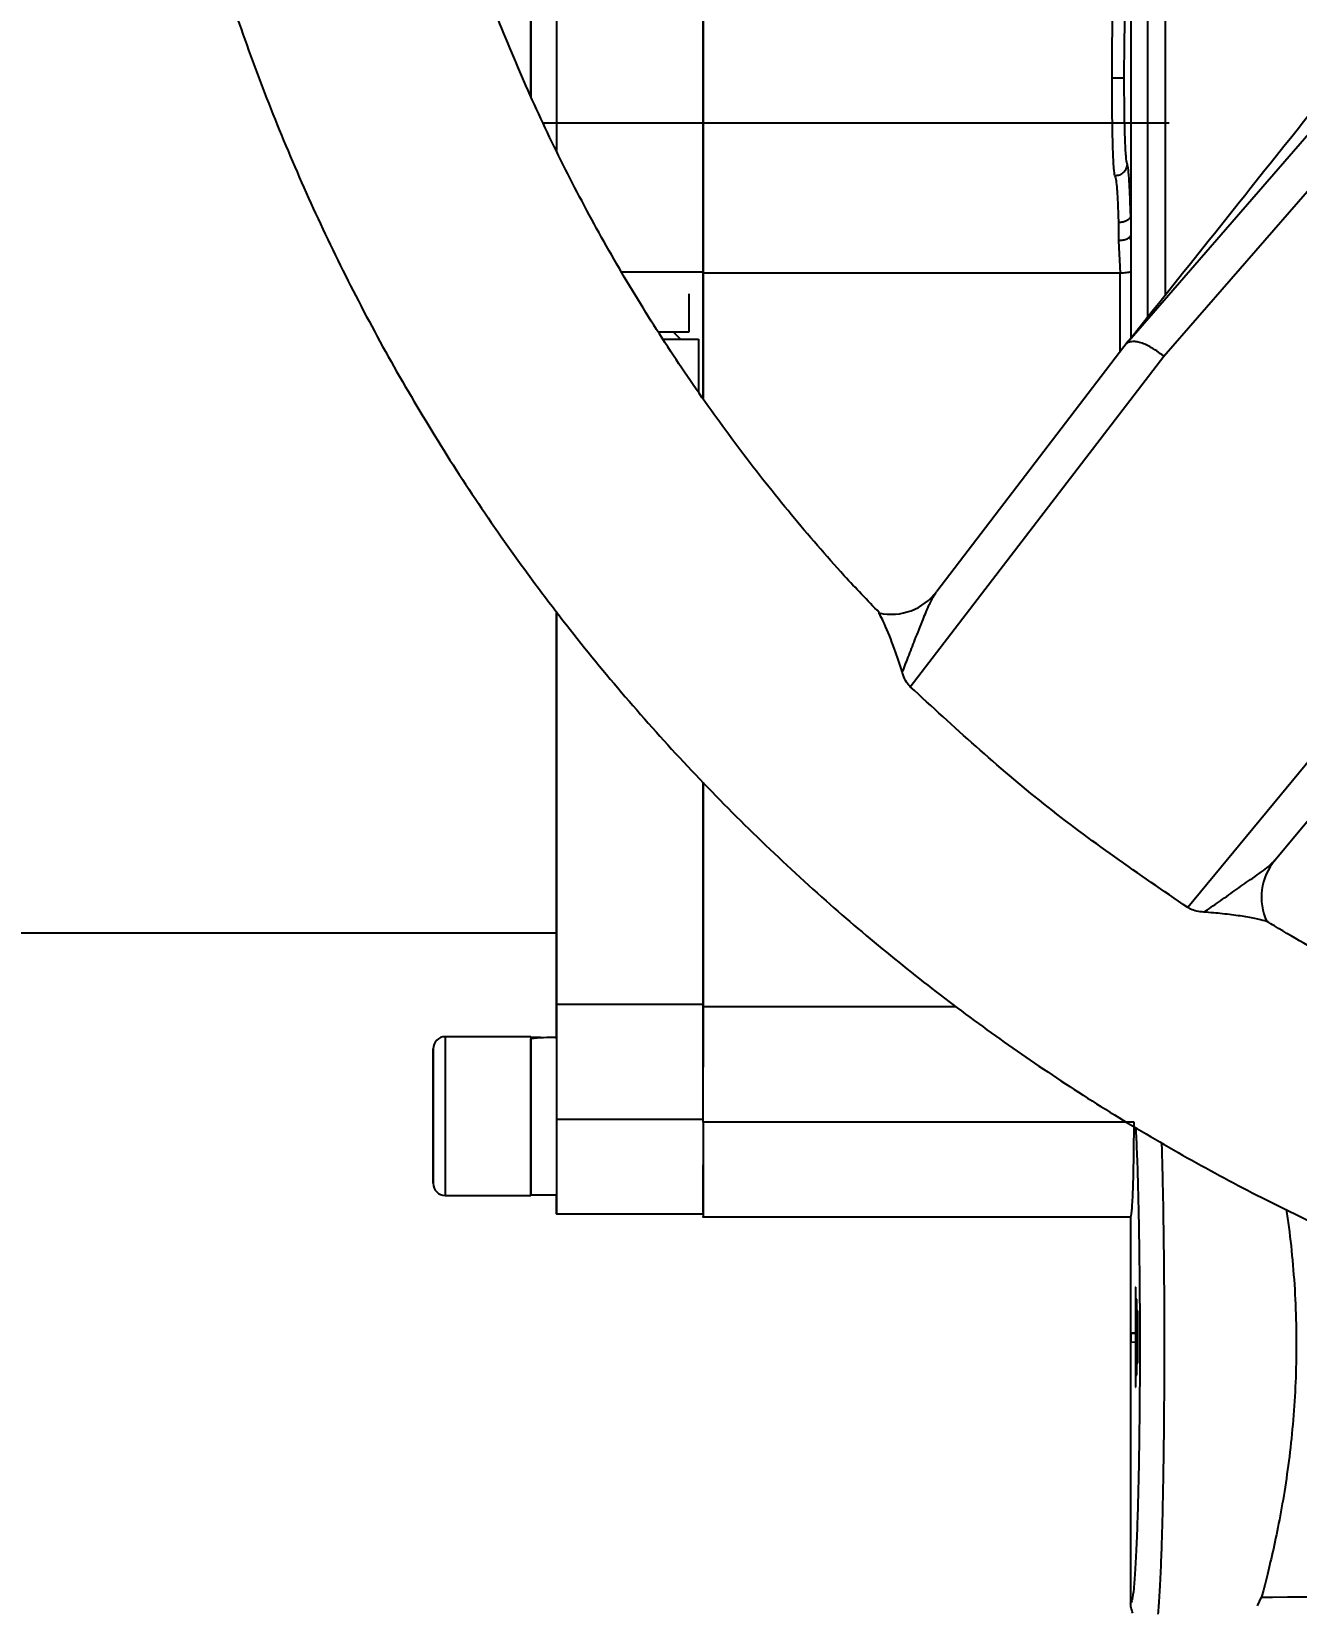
# Model space of a CAD drawing. Header units: millimetres. Extents: x 2404 to 4548, y 1024 to 2541.
# Drawn here: x 3092.6 to 3196.2, y 1237.3 to 1366.1 of the extents above; entities that cross this region are included whole.
import ezdxf

# ---------------------------------------------------------------- set-up
doc = ezdxf.new("R2010")
doc.units = ezdxf.units.MM
doc.layers.add('AM_5', color=3, linetype='Continuous', lineweight=25)
doc.styles.add('SLDTEXTSTYLE1', font='txt.shx', dxfattribs={"width": 0.7, "bigfont": 'gbcbig.shx'})
doc.dimstyles.new('SLDDIMSTYLE12$0', dxfattribs={"dimtxt": 12, "dimasz": 10, "dimexe": 0, "dimexo": 0.0625, "dimgap": 0.875, "dimtad": 1, "dimdec": 1, "dimlfac": 1.8, "dimrnd": 1e-09, "dimzin": 12, "dimdsep": 46, "dimtxsty": 'SLDTEXTSTYLE1', "dimcen": 0.09, "dimdle": 8.16, "dimclrd": 3, "dimclre": 3, "dimadec": 0, "dimazin": 3, "dimtfac": 1, "dimtdec": 1, "dimtofl": 0, "dimtmove": 0, "dimatfit": 3, "dimfxl": 0, "dimfrac": 2, "dimtolj": 1, "dimlwd": 5, "dimlwe": 5, "dimarcsym": 0})

# ---------------------------------------------------------------- blocks, each defined once
blk = doc.blocks.new('*D73')
at = {"layer": 'AM_5', "color": 3, "lineweight": 5, "transparency": 16777216}
blk.add_line((3270.29, 1420.73), (3082.3, 1420.73), dxfattribs=at)
at = {"layer": 'AM_5', "color": 3, "linetype": 'Continuous', "lineweight": 5, "transparency": 16777216}
for p, q in [((3082.3, 1410.73), (3082.3, 1189.11)), ((3224.54, 1179.11), (3082.3, 1179.11))]:
    blk.add_line(p, q, dxfattribs=at)
at = {"layer": 'AM_5', "color": 3, "transparency": 16777216}
for points in [[(3080.63, 1410.73), (3083.96, 1410.73), (3082.3, 1420.73)], [(3080.63, 1189.11), (3083.96, 1189.11), (3082.3, 1179.11)]]:
    blk.add_solid(points, dxfattribs=at)
at = {"layer": 'Defpoints', "color": 0, "transparency": 16777216}
for p in [(3270.35, 1420.73), (3082.3, 1179.11), (3224.61, 1179.11)]:
    blk.add_point(p, dxfattribs=at)
at = {"layer": 'AM_5', "color": 0, "transparency": 16777216, "insert": (3075.42, 1246.39), "char_height": 12, "attachment_point": 5, "rotation": 90, "style": 'SLDTEXTSTYLE1'}
blk.add_mtext('\\A1;245', dxfattribs=at)

msp = doc.modelspace()

# ---------------------------------------------------------------- linework, layer by layer
at = {"color": 7, "linetype": 'Continuous', "lineweight": 25}
for p, q in [((3182.595, 1373.459), (3182.595, 1362.259)), ((3182.595, 1362.259), (3182.595, 1351.059)), ((3182.288, 1340.582), (3198.973, 1359.819)), ((3134.484, 1358.618), (3185.752, 1358.618)), ((3134.484, 1358.618), (3185.752, 1358.618)), ((3185.308, 1339.515), (3201.965, 1358.677)), ((3182.595, 1351.059), (3182.595, 1349.449)), ((3182.595, 1349.449), (3182.595, 1346.426)), ((3181.595, 1348.98), (3181.729, 1346.324)), ((3182.596, 1349.073), (3182.526, 1349.278)), ((3147.595, 1346.394), (3140.961, 1346.394)), ((3181.729, 1346.324), (3147.595, 1346.324)), ((3182.595, 1346.426), (3182.595, 1340.942)), ((3146.45, 1341.518), (3146.45, 1344.618)), ((3143.907, 1341.518), (3146.45, 1341.518)), ((3144.293, 1340.918), (3147.222, 1340.918)), ((3145.735, 1340.918), (3145.135, 1341.518)), ((3145.302, 1341.351), (3145.302, 1341.518)), ((3147.222, 1340.918), (3147.222, 1336.551)), ((3182.402, 1340.748), (3166.731, 1320.278)), ((3164.554, 1312.467), (3185.308, 1339.515)), ((3208.985, 1320.685), (3187.273, 1294.399)), ((3194.407, 1298.268), (3210.847, 1318.126)), ((2994.594, 1292.327), (3135.594, 1292.327)), ((3135.594, 1286.483), (3147.594, 1286.483)), ((3147.594, 1286.287), (3168.277, 1286.285)), ((3133.494, 1283.827), (3126.494, 1283.827)), ((3125.494, 1277.327), (3125.494, 1280.327)), ((3125.494, 1280.327), (3125.494, 1280.327)), ((3125.494, 1280.327), (3125.494, 1277.327)), ((3125.494, 1277.327), (3125.494, 1274.327)), ((3125.494, 1274.327), (3125.494, 1277.327)), ((3125.494, 1277.327), (3125.494, 1277.327)), ((3147.594, 1277.047), (3135.594, 1277.047)), ((3182.875, 1276.832), (3147.594, 1276.832)), ((3125.494, 1274.327), (3125.494, 1274.327)), ((3126.494, 1270.827), (3133.494, 1270.827)), ((3133.494, 1270.887), (3135.594, 1270.887)), ((3135.594, 1269.327), (3147.594, 1269.327)), ((3147.594, 1269.095), (3182.595, 1269.095)), ((3182.594, 1269.095), (3182.594, 1237.481)), ((3183.016, 1263.315), (3182.989, 1263.313)), ((3182.989, 1263.313), (3182.989, 1259.58)), ((3182.989, 1263.313), (3183.016, 1263.313)), ((3183.016, 1255.149), (3183.016, 1263.315)), ((3183.108, 1262.343), (3183.08, 1262.342)), ((3183.08, 1262.342), (3183.08, 1256.131)), ((3183.08, 1262.342), (3183.108, 1262.342)), ((3183.108, 1256.132), (3183.108, 1262.343)), ((3183.188, 1261.391), (3183.162, 1261.39)), ((3183.162, 1261.39), (3183.162, 1257.093)), ((3183.162, 1261.39), (3183.188, 1261.39)), ((3183.188, 1257.094), (3183.188, 1261.391)), ((3182.989, 1259.58), (3182.617, 1259.557)), ((3182.617, 1259.557), (3182.617, 1258.821)), ((3182.617, 1259.557), (3183.016, 1259.557)), ((3182.989, 1259.58), (3183.016, 1259.58)), ((3182.617, 1258.821), (3182.989, 1258.844)), ((3182.989, 1258.844), (3182.989, 1255.148)), ((3182.989, 1258.844), (3183.016, 1258.844)), ((3183.162, 1257.093), (3183.188, 1257.094)), ((3183.08, 1256.131), (3183.108, 1256.132)), ((3182.989, 1255.148), (3183.016, 1255.149)), ((3192.976, 1237.232), (3193.304, 1237.946))]:
    msp.add_line(p, q, dxfattribs=at)
at = {"color": 7, "linetype": 'Continuous', "lineweight": 25, "flags": 128}
for points in [[(3135.595, 1370.322), (3135.595, 1370.07), (3135.595, 1369.446), (3135.595, 1368.481), (3135.595, 1367.221), (3135.595, 1365.726), (3135.595, 1364.068), (3135.595, 1362.327), (3135.595, 1360.586), (3135.595, 1358.929), (3135.595, 1357.434), (3135.595, 1356.353)], [(3147.595, 1354.332), (3147.595, 1354.585), (3147.595, 1355.209), (3147.595, 1356.174), (3147.595, 1357.434), (3147.595, 1358.929), (3147.595, 1360.586), (3147.595, 1362.327), (3147.595, 1364.068), (3147.595, 1365.726), (3147.595, 1367.221), (3147.595, 1368.481), (3147.595, 1369.446), (3147.595, 1370.07), (3147.595, 1370.322)], [(3133.495, 1368.827), (3133.495, 1368.783), (3133.495, 1368.435), (3133.495, 1367.758), (3133.495, 1366.788), (3133.495, 1365.577), (3133.495, 1364.191), (3133.495, 1362.705), (3133.495, 1361.199), (3133.495, 1360.754)], [(3133.495, 1360.772), (3133.495, 1361.718), (3133.495, 1363.224), (3133.495, 1364.68), (3133.495, 1366.008), (3133.495, 1367.135), (3133.495, 1367.998), (3133.495, 1368.552), (3133.495, 1368.765), (3133.495, 1368.767)], [(3185.423, 1369.763), (3185.423, 1364.646), (3185.423, 1359.517), (3185.423, 1354.4), (3185.423, 1349.32), (3185.423, 1344.494)], [(3184.009, 1342.749), (3184.009, 1347.004), (3184.009, 1352.089), (3184.009, 1357.22), (3184.009, 1362.373), (3184.009, 1367.526)], [(3147.595, 1353.921), (3147.595, 1353.672), (3147.595, 1352.95), (3147.595, 1351.991), (3147.595, 1350.821), (3147.595, 1349.473), (3147.595, 1347.984), (3147.595, 1346.394)], [(3181.595, 1350.452), (3181.595, 1350.277), (3181.595, 1350.1), (3181.595, 1349.92), (3181.595, 1349.737), (3181.595, 1349.551), (3181.595, 1349.363), (3181.595, 1349.173), (3181.595, 1348.98)], [(3147.595, 1336.001), (3147.595, 1336.252), (3147.595, 1341.275), (3147.595, 1346.394)], [(3181.729, 1339.861), (3181.729, 1341.202), (3181.729, 1346.324)], [(3135.595, 1318.611), (3135.595, 1317.594), (3135.595, 1313.395), (3135.595, 1309.422), (3135.595, 1305.694), (3135.595, 1302.228), (3135.595, 1299.041), (3135.594, 1296.146), (3135.594, 1293.557), (3135.594, 1291.287), (3135.594, 1289.345), (3135.594, 1287.741), (3135.594, 1286.483)], [(3135.594, 1292.327), (3135.594, 1292.506), (3135.594, 1293.04), (3135.594, 1293.927), (3135.594, 1295.163), (3135.594, 1296.741), (3135.594, 1298.653), (3135.594, 1300.89), (3135.594, 1303.439), (3135.594, 1306.289), (3135.595, 1309.425), (3135.595, 1312.83), (3135.595, 1316.487), (3135.595, 1318.533)], [(3135.594, 1286.483), (3135.594, 1287.741), (3135.594, 1289.345), (3135.594, 1291.287), (3135.594, 1292.327)], [(3135.594, 1286.483), (3135.594, 1286.008), (3135.594, 1285.277), (3135.594, 1284.31), (3135.594, 1283.134), (3135.594, 1281.78), (3135.594, 1280.287), (3135.594, 1278.694), (3135.594, 1277.047)], [(3135.594, 1283.652), (3135.594, 1284.31), (3135.594, 1285.277), (3135.594, 1286.008), (3135.594, 1286.483)], [(3126.494, 1283.827), (3126.494, 1283.816), (3126.494, 1283.554), (3126.494, 1282.956), (3126.494, 1282.055), (3126.494, 1280.899), (3126.494, 1279.55), (3126.494, 1278.082), (3126.494, 1276.573), (3126.494, 1275.104), (3126.494, 1273.755), (3126.494, 1272.599), (3126.494, 1271.698), (3126.494, 1271.1), (3126.494, 1270.838), (3126.494, 1270.827)], [(3133.494, 1283.827), (3133.494, 1283.816), (3133.494, 1283.554), (3133.494, 1282.956), (3133.494, 1282.055), (3133.494, 1280.899), (3133.494, 1279.55), (3133.494, 1278.082), (3133.494, 1276.573), (3133.494, 1275.104), (3133.494, 1273.755), (3133.494, 1272.599), (3133.494, 1271.698), (3133.494, 1271.1), (3133.494, 1270.838), (3133.494, 1270.827)], [(3133.494, 1270.887), (3133.494, 1270.95), (3133.494, 1271.333), (3133.494, 1272.043), (3133.494, 1273.042), (3133.494, 1274.276), (3133.494, 1275.676), (3133.494, 1277.167), (3133.494, 1278.667), (3133.494, 1280.093), (3133.494, 1281.368), (3133.494, 1282.422), (3133.494, 1283.198), (3133.494, 1283.652)], [(3135.594, 1277.047), (3135.594, 1275.314), (3135.594, 1273.677), (3135.594, 1272.215), (3135.594, 1270.998), (3135.594, 1270.085), (3135.594, 1269.519), (3135.594, 1269.327), (3135.594, 1269.519), (3135.594, 1270.085), (3135.594, 1270.887)], [(3193.304, 1237.946), (3194.195, 1237.957), (3195.439, 1237.968), (3197.03, 1237.979), (3198.96, 1237.989), (3201.221, 1238), (3203.803, 1238.01), (3206.692, 1238.019), (3209.877, 1238.028), (3213.342, 1238.037), (3217.072, 1238.045), (3221.048, 1238.052), (3225.253, 1238.059), (3229.668, 1238.065), (3234.271, 1238.071), (3239.042, 1238.076), (3243.959, 1238.08), (3248.999, 1238.084), (3254.138, 1238.086)]]:
    msp.add_lwpolyline(points, dxfattribs=at)
at = {"color": 7, "linetype": 'Continuous', "lineweight": 25}
for centre, radius, start, end in [((3181.309, 1235.663), 126.631, 89.65559, 90.10778), ((3162.99, 1323.07), 4.669, 257.62568, 323.26961), ((3197.969, 1295.251), 4.668, 139.73951, 205.37948), ((3126.494, 1282.827), 1, 90, 180), ((3126.494, 1271.827), 1, 180, 270)]:
    msp.add_arc(centre, radius, start, end, dxfattribs=at)
for centre, start_param, end_param in [((3133.494, 1277.327), 1.4765232, 1.5707963), ((3135.594, 1277.327), 1.5707963, 1.760193)]:
    msp.add_ellipse(centre, major_axis=(11.154, 0), ratio=0.5773521, start_param=start_param, end_param=end_param, dxfattribs=at)
for points, knots in [([(3270.162, 1252.13), (3272.722, 1252.154), (3276.302, 1252.189), (3281.572, 1252.468), (3286.036, 1252.803), (3291.352, 1253.369), (3296.921, 1254.142), (3302.735, 1255.152), (3308.706, 1256.408), (3314.782, 1257.919), (3320.92, 1259.69), (3327.085, 1261.724), (3333.249, 1264.023), (3339.385, 1266.589), (3345.473, 1269.419), (3351.493, 1272.513), (3357.426, 1275.867), (3363.255, 1279.48), (3368.965, 1283.345), (3374.54, 1287.459), (3379.967, 1291.816), (3385.233, 1296.411), (3390.324, 1301.235), (3395.229, 1306.283), (3399.936, 1311.546), (3404.434, 1317.016), (3408.712, 1322.684), (3412.761, 1328.541), (3416.571, 1334.578), (3420.132, 1340.784), (3423.437, 1347.148), (3426.478, 1353.661), (3429.247, 1360.31), (3431.738, 1367.085), (3433.943, 1373.972), (3435.858, 1380.961), (3437.476, 1388.039), (3438.794, 1395.192), (3439.807, 1402.409), (3440.512, 1409.676), (3440.904, 1416.981), (3440.983, 1424.309), (3440.746, 1431.647), (3440.192, 1438.981), (3439.32, 1446.299), (3438.13, 1453.586), (3436.622, 1460.829), (3434.797, 1468.013), (3432.656, 1475.126), (3430.202, 1482.154), (3427.437, 1489.082), (3424.365, 1495.898), (3420.988, 1502.589), (3417.31, 1509.141), (3413.336, 1515.541), (3409.071, 1521.776), (3404.52, 1527.834), (3399.688, 1533.703), (3394.581, 1539.369), (3389.205, 1544.822), (3383.758, 1549.869), (3378.284, 1554.522), (3372.826, 1558.791), (3367.201, 1562.833), (3361.42, 1566.642), (3355.492, 1570.21), (3349.43, 1573.532), (3343.244, 1576.602), (3336.948, 1579.416), (3330.554, 1581.968), (3324.079, 1584.254), (3317.541, 1586.27), (3310.966, 1588.012), (3304.393, 1589.477), (3297.899, 1590.659), (3291.61, 1591.556), (3286.086, 1592.139), (3281.203, 1592.507), (3276.379, 1592.747), (3270.405, 1592.864), (3264.888, 1592.753), (3259.619, 1592.482), (3255.154, 1592.144), (3249.838, 1591.579), (3244.269, 1590.806), (3238.456, 1589.796), (3232.485, 1588.54), (3226.409, 1587.029), (3220.271, 1585.258), (3214.105, 1583.224), (3207.942, 1580.925), (3201.805, 1578.359), (3195.717, 1575.529), (3189.697, 1572.435), (3183.765, 1569.081), (3177.936, 1565.469), (3172.226, 1561.603), (3166.65, 1557.489), (3161.223, 1553.132), (3155.957, 1548.537), (3150.866, 1543.713), (3145.961, 1538.665), (3141.254, 1533.402), (3136.756, 1527.932), (3132.478, 1522.264), (3128.43, 1516.407), (3124.62, 1510.37), (3121.058, 1504.164), (3117.753, 1497.8), (3114.711, 1491.288), (3111.949, 1484.636), (3109.612, 1478.354), (3108.333, 1474.249), (3107.77, 1472.441)], [0, 0, 0, 0, 0.01020738, 0.01427401, 0.02103699, 0.02805607, 0.03558666, 0.0434511, 0.05157826, 0.05991132, 0.06840986, 0.07704394, 0.08579098, 0.09463359, 0.10355821, 0.11255405, 0.12161242, 0.13072624, 0.1398897, 0.14909794, 0.15834689, 0.16763314, 0.17695375, 0.18630622, 0.19568842, 0.20509849, 0.21453484, 0.22399606, 0.23348097, 0.24298851, 0.25251779, 0.26206801, 0.27163852, 0.28122873, 0.29083816, 0.30046642, 0.31011319, 0.31977821, 0.32946132, 0.33916239, 0.34888138, 0.35861831, 0.36837328, 0.37814642, 0.38793798, 0.39774825, 0.40757761, 0.41742653, 0.42729557, 0.4371854, 0.4470968, 0.45703069, 0.46698816, 0.47697044, 0.48697902, 0.49701559, 0.50708218, 0.51718117, 0.52731537, 0.53748817, 0.54770366, 0.5569145, 0.56612256, 0.57532659, 0.5845258, 0.59371913, 0.60290519, 0.61208206, 0.62124705, 0.63039624, 0.63952364, 0.64861966, 0.65766788, 0.66663751, 0.67546331, 0.68397889, 0.69196332, 0.69760555, 0.70350123, 0.71121989, 0.72142727, 0.72549391, 0.73225688, 0.73927596, 0.74680655, 0.754671, 0.76279816, 0.77113122, 0.77962976, 0.78826384, 0.79701087, 0.80585349, 0.81477811, 0.82377394, 0.83283231, 0.84194614, 0.85110959, 0.86031783, 0.86956679, 0.87885303, 0.88817364, 0.89752611, 0.90690831, 0.91631839, 0.92575473, 0.93521596, 0.94470086, 0.95420841, 0.96373768, 0.97328791, 0.98285841, 0.99244862, 1, 1, 1, 1]), ([(3162.011, 1318.537), (3161.05, 1319.538), (3158.56, 1322.13), (3154.779, 1326.543), (3150.647, 1331.746), (3146.747, 1337.151), (3143.077, 1342.738), (3139.651, 1348.499), (3136.477, 1354.423), (3133.563, 1360.498), (3130.918, 1366.713), (3128.55, 1373.055), (3126.466, 1379.512), (3124.671, 1386.071), (3123.171, 1392.72), (3121.972, 1399.444), (3121.078, 1406.229), (3120.492, 1413.063), (3120.219, 1419.931), (3120.26, 1426.818), (3120.617, 1433.711), (3121.292, 1440.595), (3122.286, 1447.455), (3123.597, 1454.277), (3125.226, 1461.046), (3127.172, 1467.748), (3129.432, 1474.368), (3132.004, 1480.891), (3134.885, 1487.304), (3138.071, 1493.592), (3141.559, 1499.74), (3145.344, 1505.736), (3149.42, 1511.565), (3153.783, 1517.214), (3158.427, 1522.67), (3163.346, 1527.919), (3168.355, 1532.775), (3173.41, 1537.247), (3178.469, 1541.345), (3183.695, 1545.222), (3189.089, 1548.852), (3193.565, 1551.65), (3196.29, 1553.146), (3197.116, 1553.6)], [0, 0, 0, 0, 0.0151775, 0.0393292, 0.0635604, 0.0878663, 0.1122429, 0.1366868, 0.161195, 0.1857649, 0.2103945, 0.2350819, 0.2598255, 0.2846241, 0.3094766, 0.3343824, 0.3593409, 0.3843518, 0.409415, 0.4345306, 0.4596989, 0.4849206, 0.5101965, 0.5355275, 0.5609152, 0.5863611, 0.6118672, 0.6374358, 0.6630699, 0.6887726, 0.714548, 0.7404006, 0.7663359, 0.7923603, 0.8184816, 0.8447092, 0.8710544, 0.8948026, 0.918543, 0.942272, 0.9659875, 0.9896862, 1, 1, 1, 1]), ([(3100.292, 1423.622), (3100.276, 1422.629), (3100.22, 1419.191), (3100.456, 1413.301), (3100.995, 1405.967), (3101.871, 1398.649), (3103.061, 1391.362), (3104.569, 1384.12), (3106.394, 1376.935), (3108.534, 1369.822), (3110.988, 1362.795), (3113.753, 1355.866), (3116.826, 1349.05), (3120.203, 1342.359), (3123.88, 1335.807), (3127.854, 1329.407), (3132.119, 1323.172), (3136.67, 1317.114), (3141.502, 1311.245), (3146.609, 1305.579), (3151.986, 1300.126), (3157.433, 1295.079), (3162.906, 1290.427), (3168.364, 1286.157), (3173.989, 1282.115), (3179.771, 1278.306), (3185.698, 1274.738), (3191.761, 1271.416), (3197.946, 1268.346), (3204.243, 1265.533), (3210.637, 1262.981), (3217.112, 1260.694), (3223.649, 1258.678), (3230.224, 1256.936), (3236.797, 1255.471), (3243.291, 1254.289), (3249.581, 1253.392), (3255.104, 1252.808), (3259.987, 1252.443), (3264.811, 1252.195), (3268.226, 1252.153), (3270.162, 1252.13)], [0, 0, 0, 0, 0.01109766, 0.03845632, 0.06586598, 0.09332727, 0.12084104, 0.14840835, 0.17603052, 0.20370911, 0.23144601, 0.25924341, 0.28710389, 0.31503048, 0.34302669, 0.37109662, 0.39924508, 0.42747773, 0.45580122, 0.48422349, 0.51275401, 0.54140426, 0.56723687, 0.59306169, 0.61887522, 0.6446752, 0.67045871, 0.69622182, 0.72195917, 0.74766321, 0.77332291, 0.7989215, 0.8244321, 0.84980864, 0.87496476, 0.89971751, 0.9236002, 0.94599323, 0.96181736, 0.97835234, 1, 1, 1, 1]), ([(3181.07, 1362.294), (3181.073, 1363.156), (3181.078, 1364.914), (3181.12, 1367.402), (3181.178, 1369.057), (3181.244, 1370.038), (3181.283, 1370.187), (3181.306, 1370.272)], [0, 0, 0, 0, 0.21063335, 0.4294058, 0.67937103, 0.81669182, 1, 1, 1, 1]), ([(3182.402, 1340.748), (3186.819, 1346.284), (3194.705, 1356.17), (3202.639, 1366.116), (3206.13, 1370.492)], [0, 0, 0, 0, 0.56000043, 1, 1, 1, 1]), ([(3182.07, 1362.292), (3182.073, 1363.188), (3182.08, 1364.981), (3182.134, 1367.257), (3182.212, 1368.883), (3182.274, 1369.143), (3182.306, 1369.273)], [0, 0, 0, 0, 0.2498695, 0.4997255, 0.7497355, 1, 1, 1, 1]), ([(3181.306, 1354.282), (3181.276, 1354.429), (3181.223, 1354.685), (3181.16, 1355.994), (3181.119, 1357.417), (3181.091, 1358.964), (3181.074, 1360.612), (3181.071, 1361.74), (3181.07, 1362.294)], [0, 0, 0, 0, 0.2452809, 0.4288993, 0.5790518, 0.7242842, 0.8645993, 1, 1, 1, 1]), ([(3182.306, 1355.281), (3182.274, 1355.415), (3182.212, 1355.682), (3182.134, 1357.314), (3182.08, 1359.598), (3182.073, 1361.393), (3182.07, 1362.292)], [0, 0, 0, 0, 0.249886, 0.4997488, 0.7497519, 1, 1, 1, 1]), ([(3147.595, 1336.061), (3147.595, 1338.538), (3147.595, 1343.978), (3147.595, 1351.502), (3147.595, 1356.489), (3147.595, 1358.327)], [0, 0, 0, 0, 0.345584, 0.7587115, 1, 1, 1, 1]), ([(3182.306, 1355.281), (3182.292, 1355.156), (3182.271, 1354.963), (3182.147, 1354.73), (3182.018, 1354.57), (3181.858, 1354.441), (3181.625, 1354.316), (3181.432, 1354.295), (3181.306, 1354.282)], [0, 0, 0, 0, 0.239471, 0.3683705, 0.5000015, 0.6316323, 0.7605311, 1, 1, 1, 1]), ([(3182.595, 1351.059), (3182.576, 1351.651), (3182.539, 1352.843), (3182.468, 1354.15), (3182.389, 1355.043), (3182.333, 1355.202), (3182.306, 1355.281)], [0, 0, 0, 0, 0.2485215, 0.4999911, 0.7509557, 1, 1, 1, 1]), ([(3181.306, 1354.282), (3181.338, 1354.193), (3181.393, 1354.037), (3181.472, 1353.189), (3181.54, 1352.06), (3181.577, 1350.972), (3181.595, 1350.452)], [0, 0, 0, 0, 0.2851739, 0.500074, 0.7610217, 1, 1, 1, 1]), ([(3182.595, 1351.059), (3182.59, 1351.018), (3182.58, 1350.937), (3182.515, 1350.828), (3182.431, 1350.735), (3182.351, 1350.672), (3182.305, 1350.643), (3182.275, 1350.625), (3182.18, 1350.574), (3181.96, 1350.491), (3181.722, 1350.466), (3181.595, 1350.452)], [0, 0, 0, 0, 0.13274928, 0.2587097, 0.38346285, 0.46187539, 0.50802694, 0.51153962, 0.54269826, 0.7552829, 1, 1, 1, 1]), ([(3147.595, 1346.324), (3147.595, 1343.89), (3147.595, 1340.402), (3147.595, 1337.068), (3147.595, 1336.061)], [0, 0, 0, 0, 0.6980153, 1, 1, 1, 1]), ([(3182.288, 1340.582), (3182.283, 1340.578), (3182.271, 1340.57), (3182.278, 1340.585), (3182.318, 1340.642), (3182.37, 1340.707), (3182.402, 1340.748)], [0, 0, 0, 0, 0.1147934, 0.2642503, 0.5426543, 1, 1, 1, 1]), ([(3185.308, 1339.515), (3185.279, 1339.54), (3185.193, 1339.611), (3184.902, 1339.842), (3184.327, 1340.236), (3183.651, 1340.562), (3183.112, 1340.709), (3182.643, 1340.76), (3182.427, 1340.652), (3182.288, 1340.582)], [0, 0, 0, 0, 0.0260712, 0.0753359, 0.2510277, 0.500322, 0.632163, 0.7609985, 1, 1, 1, 1]), ([(3163.901, 1313.635), (3164.062, 1314.053), (3164.412, 1314.963), (3164.988, 1316.432), (3165.468, 1317.67), (3165.846, 1318.579), (3166.073, 1319.097), (3166.301, 1319.573), (3166.522, 1319.992), (3166.668, 1320.191), (3166.731, 1320.278)], [0, 0, 0, 0, 0.1611026, 0.3502106, 0.5867982, 0.6800351, 0.7629564, 0.8357924, 0.9281737, 1, 1, 1, 1]), ([(3163.901, 1313.635), (3163.692, 1314.29), (3163.219, 1315.774), (3162.572, 1317.356), (3162.137, 1318.25), (3161.999, 1318.492), (3161.987, 1318.513), (3161.989, 1318.51), (3161.989, 1318.51)], [0, 0, 0, 0, 0.2971018, 0.6738454, 0.8402733, 0.9608545, 0.994792, 1, 1, 1, 1]), ([(3164.554, 1312.467), (3164.445, 1312.591), (3164.181, 1312.892), (3164.006, 1313.31), (3163.922, 1313.568), (3163.901, 1313.635)], [0, 0, 0, 0, 0.3408092, 0.8280986, 1, 1, 1, 1]), ([(3187.273, 1294.399), (3183.272, 1297.14), (3175.269, 1302.622), (3168.126, 1309.185), (3164.554, 1312.467)], [0, 0, 0, 0, 0.50000046, 1, 1, 1, 1]), ([(3147.594, 1289.876), (3147.594, 1289.873), (3147.594, 1289.667), (3147.594, 1290.394), (3147.594, 1292.14), (3147.594, 1295.253), (3147.594, 1299.332), (3147.594, 1302.911), (3147.594, 1304.662)], [0, 0, 0, 0, 0.0032792, 0.2043382, 0.4053973, 0.6064563, 0.8075153, 1, 1, 1, 1]), ([(3147.594, 1286.217), (3147.594, 1286.792), (3147.594, 1287.941), (3147.594, 1290.544), (3147.594, 1293.752), (3147.594, 1297.637), (3147.594, 1301.279), (3147.594, 1303.818), (3147.594, 1304.662)], [0, 0, 0, 0, 0.1818994, 0.3637987, 0.5456981, 0.7275974, 0.9094968, 1, 1, 1, 1]), ([(3147.595, 1304.662), (3147.595, 1303.891), (3147.595, 1301.419), (3147.594, 1297.827), (3147.594, 1293.913), (3147.594, 1290.675), (3147.594, 1288.042), (3147.594, 1286.872), (3147.594, 1286.287)], [0, 0, 0, 0, 0.0830225, 0.266418, 0.4498135, 0.633209, 0.8166045, 1, 1, 1, 1]), ([(3188.588, 1294.023), (3188.986, 1294.291), (3189.856, 1294.876), (3191.131, 1295.804), (3192.498, 1296.75), (3193.723, 1297.591), (3194.207, 1298.07), (3194.407, 1298.268)], [0, 0, 0, 0, 0.1731069, 0.3790677, 0.5833991, 0.8278545, 1, 1, 1, 1]), ([(3188.588, 1294.023), (3188.392, 1294.042), (3188.039, 1294.076), (3187.576, 1294.22), (3187.347, 1294.356), (3187.273, 1294.399)], [0, 0, 0, 0, 0.4614557, 0.826888, 1, 1, 1, 1]), ([(3193.752, 1293.25), (3193.752, 1293.25), (3193.761, 1293.247), (3193.56, 1293.312), (3192.781, 1293.5), (3191.568, 1293.714), (3190.149, 1293.898), (3189.107, 1293.982), (3188.588, 1294.023)], [0, 0, 0, 0, 0.0052274, 0.1258242, 0.3272801, 0.5489619, 0.7757262, 1, 1, 1, 1]), ([(3270.213, 1272.13), (3267.812, 1272.167), (3264.453, 1272.219), (3259.511, 1272.523), (3255.321, 1272.88), (3250.334, 1273.471), (3245.113, 1274.271), (3239.667, 1275.308), (3234.079, 1276.592), (3228.4, 1278.131), (3222.672, 1279.929), (3216.928, 1281.989), (3211.198, 1284.314), (3205.503, 1286.897), (3199.883, 1289.765), (3195.96, 1291.897), (3193.957, 1293.139), (3193.757, 1293.263)], [0, 0, 0, 0, 0.089708, 0.1255093, 0.1850415, 0.2468399, 0.3131505, 0.3824082, 0.4539863, 0.5273844, 0.6022463, 0.6783085, 0.7553722, 0.8332846, 0.9119262, 0.9912022, 1, 1, 1, 1]), ([(3147.594, 1286.217), (3147.594, 1285.882), (3147.594, 1285.213), (3147.594, 1283.374), (3147.594, 1281.862), (3147.594, 1281.327)], [0, 0, 0, 0, 0.3927328, 0.7854656, 1, 1, 1, 1]), ([(3125.494, 1277.327), (3125.494, 1278.019), (3125.494, 1279.083), (3125.494, 1280.364), (3125.494, 1281.244), (3125.494, 1281.959), (3125.494, 1282.623), (3125.494, 1282.96), (3125.494, 1282.623), (3125.494, 1281.959), (3125.494, 1281.244), (3125.494, 1280.364), (3125.494, 1279.083), (3125.494, 1278.019), (3125.494, 1277.327)], [0, 0, 0, 0, 0.1197284, 0.1841803, 0.25, 0.3158197, 0.3802716, 0.5, 0.6197284, 0.6841803, 0.75, 0.8158197, 0.8802716, 1, 1, 1, 1]), ([(3125.494, 1277.327), (3125.494, 1276.635), (3125.494, 1275.571), (3125.494, 1274.29), (3125.494, 1273.41), (3125.494, 1272.696), (3125.494, 1272.032), (3125.494, 1271.694), (3125.494, 1272.032), (3125.494, 1272.696), (3125.494, 1273.41), (3125.494, 1274.29), (3125.494, 1275.571), (3125.494, 1276.635), (3125.494, 1277.327)], [0, 0, 0, 0, 0.1197284, 0.1841803, 0.25, 0.3158197, 0.3802716, 0.5, 0.6197284, 0.6841803, 0.75, 0.8158197, 0.8802716, 1, 1, 1, 1]), ([(3147.594, 1276.832), (3147.594, 1275.814), (3147.594, 1273.78), (3147.594, 1271.186), (3147.594, 1269.589), (3147.594, 1268.903), (3147.594, 1269.097), (3147.594, 1269.098)], [0, 0, 0, 0, 0.2496567, 0.4993133, 0.74897, 0.9986267, 1, 1, 1, 1]), ([(3182.594, 1269.095), (3182.617, 1269.139), (3182.655, 1269.213), (3182.724, 1269.893), (3182.796, 1271.273), (3182.859, 1273.795), (3182.87, 1275.839), (3182.875, 1276.832)], [0, 0, 0, 0, 0.1587187, 0.2699568, 0.5007191, 0.7575201, 1, 1, 1, 1]), ([(3183.001, 1276.416), (3183.033, 1275.771), (3183.101, 1274.429), (3183.185, 1271.786), (3183.256, 1268.732), (3183.306, 1265.361), (3183.336, 1261.795), (3183.344, 1258.132), (3183.33, 1254.484), (3183.293, 1250.961), (3183.237, 1247.665), (3183.161, 1244.698), (3183.069, 1242.144), (3182.963, 1240.082), (3182.846, 1238.581), (3182.722, 1237.636), (3182.637, 1237.533), (3182.594, 1237.481)], [0, 0, 0, 0, 0.0620488, 0.1290419, 0.1960393, 0.2630353, 0.3300303, 0.3970253, 0.4640214, 0.5310177, 0.5980134, 0.6650096, 0.732007, 0.7990047, 0.8660027, 0.9330014, 1, 1, 1, 1]), ([(3185.118, 1275.142), (3185.121, 1275.065), (3185.141, 1274.506), (3185.172, 1273.346), (3185.222, 1271.293), (3185.27, 1268.662), (3185.309, 1265.416), (3185.334, 1262.066), (3185.338, 1259.801), (3185.339, 1258.676)], [0, 0, 0, 0, 0.0188145, 0.1362189, 0.2484372, 0.4404844, 0.6297583, 0.8162623, 1, 1, 1, 1]), ([(3147.594, 1269.448), (3147.594, 1269.505), (3147.594, 1269.711), (3147.594, 1271.066), (3147.594, 1272.631), (3147.594, 1273.327)], [0, 0, 0, 0, 0.1768439, 0.6339579, 1, 1, 1, 1]), ([(3195.321, 1269.701), (3195.395, 1269.219), (3195.617, 1267.782), (3195.887, 1265.164), (3196.112, 1261.951), (3196.14, 1259.765), (3196.153, 1258.676)], [0, 0, 0, 0, 0.1455268, 0.4334455, 0.7177855, 1, 1, 1, 1]), ([(3185.339, 1258.676), (3185.337, 1257.485), (3185.334, 1255.082), (3185.309, 1251.932), (3185.277, 1249.253), (3185.241, 1247.03), (3185.193, 1244.72), (3185.128, 1242.344), (3185.042, 1240.013), (3184.94, 1237.94), (3184.862, 1237.024), (3184.821, 1236.55)], [0, 0, 0, 0, 0.1217334, 0.2456529, 0.3295313, 0.4143849, 0.5002146, 0.6112196, 0.7315209, 0.8611156, 1, 1, 1, 1]), ([(3196.153, 1258.676), (3196.141, 1257.631), (3196.115, 1255.533), (3195.91, 1252.433), (3195.597, 1249.424), (3195.186, 1246.566), (3194.711, 1243.918), (3194.21, 1241.563), (3193.72, 1239.513), (3193.442, 1238.467), (3193.304, 1237.946)], [0, 0, 0, 0, 0.1214856, 0.2437954, 0.3676184, 0.4931071, 0.6198103, 0.7472252, 0.8740914, 1, 1, 1, 1]), ([(3182.775, 1236.651), (3182.709, 1236.826), (3182.609, 1237.096), (3182.598, 1237.381), (3182.594, 1237.481)], [0, 0, 0, 0, 0.649785, 1, 1, 1, 1])]:
    msp.add_open_spline(points, degree=3, knots=knots, dxfattribs=at)
for points in [[(3147.595, 1370.272), (3147.595, 1370.124), (3147.595, 1369.827), (3147.595, 1367.97), (3147.595, 1365.368), (3147.595, 1363.318), (3147.595, 1362.294)], [(3147.595, 1362.294), (3147.595, 1361.268), (3147.595, 1359.218), (3147.595, 1356.608), (3147.595, 1354.741), (3147.595, 1354.435), (3147.595, 1354.282)], [(3147.595, 1354.282), (3147.595, 1354.134), (3147.595, 1353.838), (3147.595, 1352.053), (3147.595, 1349.514), (3147.595, 1347.387), (3147.595, 1346.324)], [(3182.595, 1349.449), (3182.58, 1349.387), (3182.55, 1349.264), (3182.318, 1349.109), (3181.988, 1349.001), (3181.726, 1348.987), (3181.595, 1348.98)], [(3182.595, 1346.426), (3182.545, 1346.411), (3182.447, 1346.381), (3182.234, 1346.349), (3181.991, 1346.328), (3181.816, 1346.325), (3181.729, 1346.324)], [(3147.594, 1276.832), (3147.594, 1277.937), (3147.594, 1280.147), (3147.594, 1283.034), (3147.594, 1285.285), (3147.594, 1285.953), (3147.594, 1286.287)]]:
    msp.add_open_spline(points, degree=3, dxfattribs=at)

# ---------------------------------------------------------------- dimensions: what is measured, and where the dimension line sits
at = {"layer": 'AM_5'}
dim = msp.add_linear_dim(base=(3082.297, 1179.113), p1=(3270.353, 1420.725), p2=(3224.607, 1179.113), angle=90, text='245', dimstyle='SLDDIMSTYLE12$0', override={"dimlfac": 1}, dxfattribs=at)
dim.commit()
dim.dimension.update_dxf_attribs({"geometry": '*D73', "text_midpoint": (3082.297, 1246.395), "dimtype": 160})

doc.saveas('drawing.dxf')
